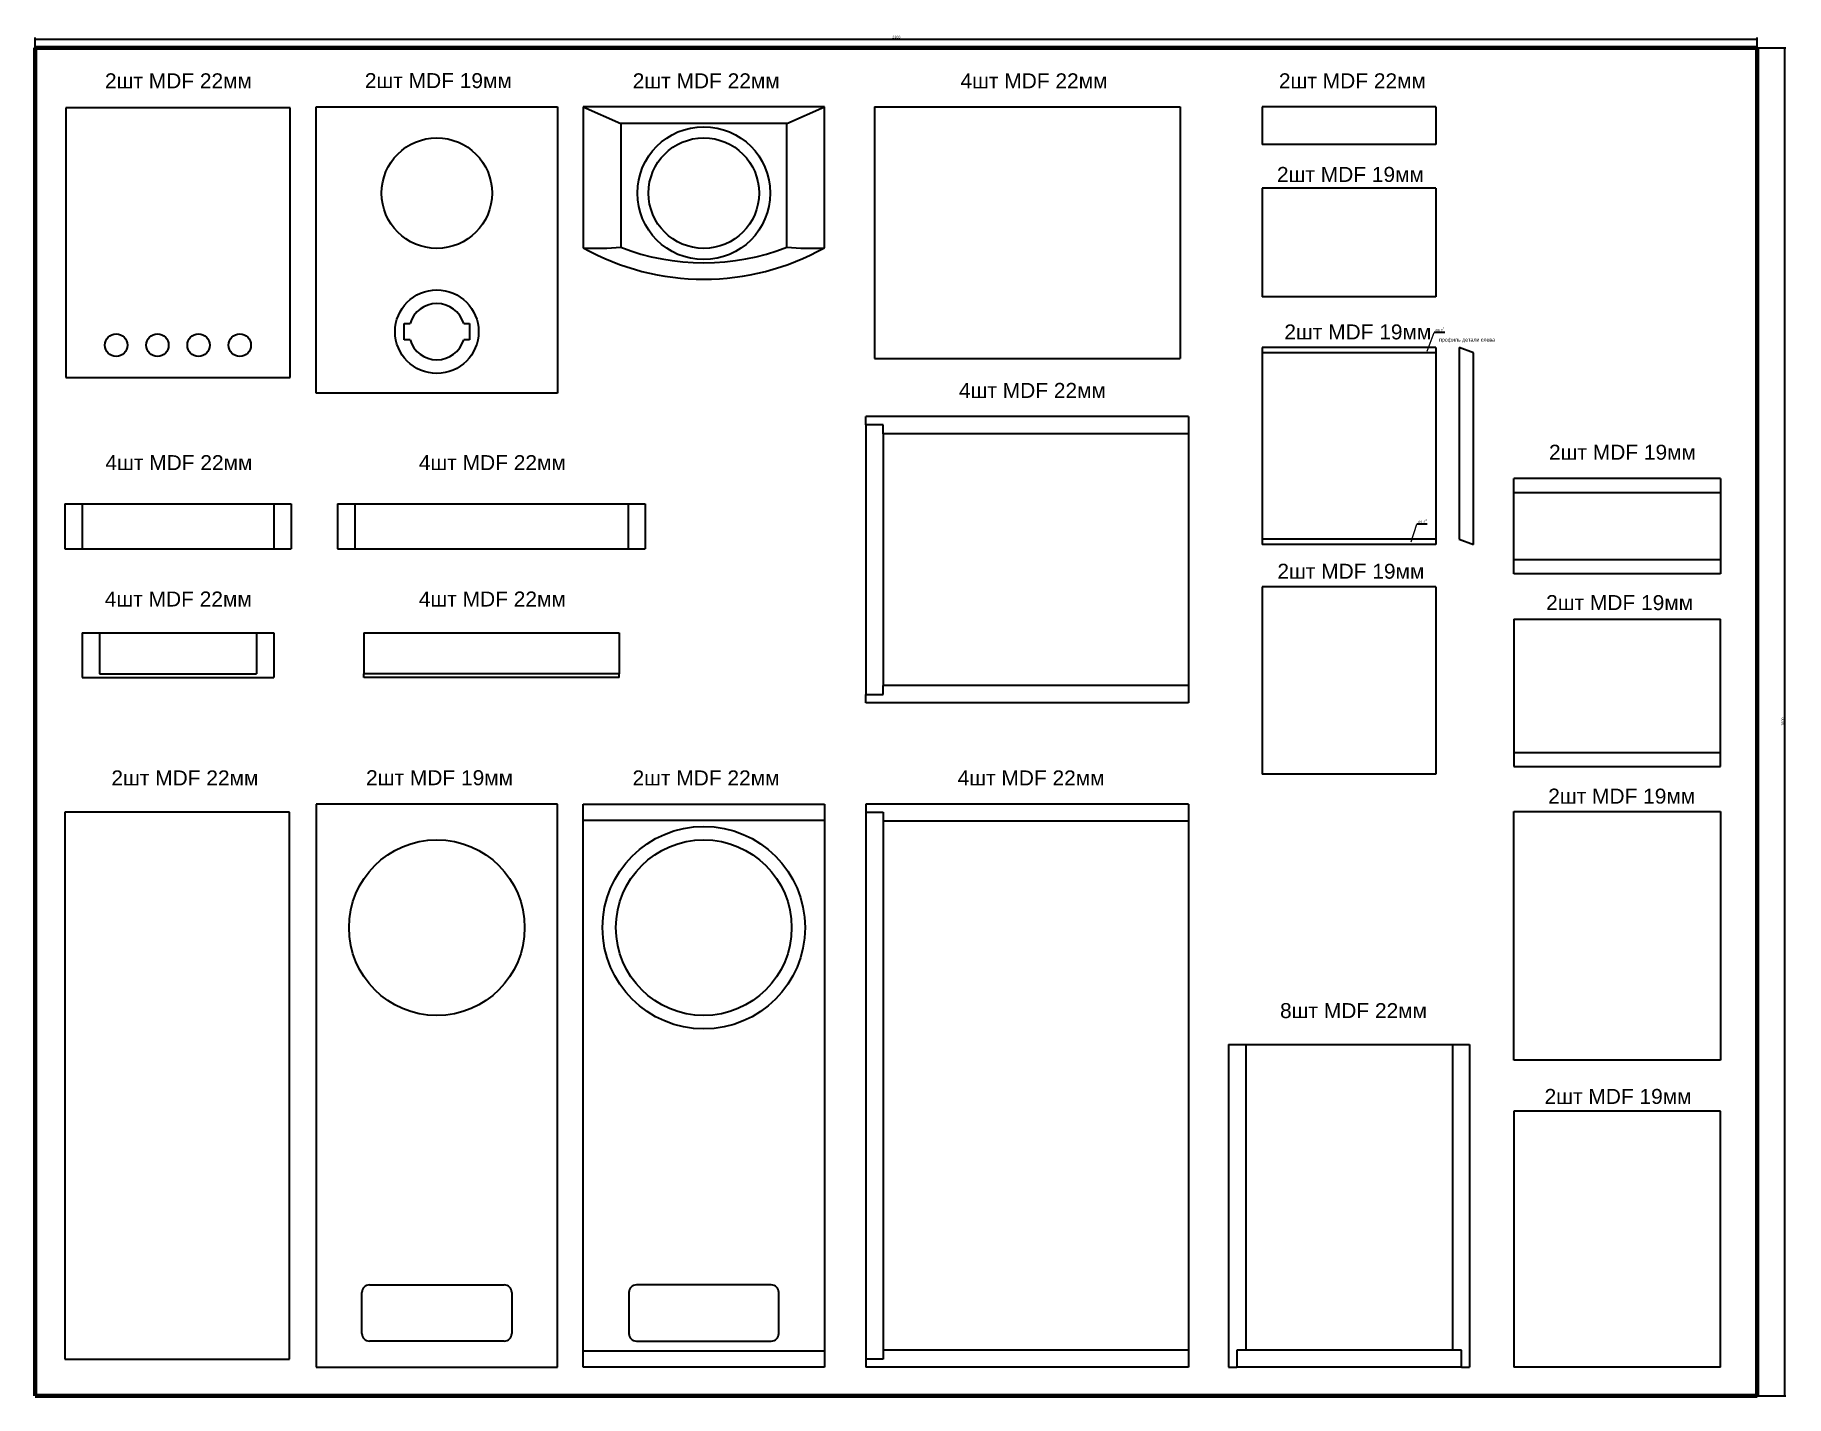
# Model space of a CAD drawing. Header units: millimetres. Extents: x 24 to 2362, y 20 to 1837.
import ezdxf
from ezdxf.lldxf.tags import DXFTag

# ---------------------------------------------------------------- set-up
doc = ezdxf.new("R2010")
doc.units = ezdxf.units.MM
doc.layers.add('1', color=7, linetype='Continuous', true_color=0xffffff)
doc.layers.add('2', color=7, linetype='Continuous', true_color=0xffffff)
doc.styles.add('Arial', font='')
doc.styles.get('Arial').set_extended_font_data('Arial')
tags = doc.linetypes.add('DASHED', pattern=[25.72, 12.86, -12.86]).pattern_tags.tags
tags[6:7] = [DXFTag(74, 4), DXFTag(75, 0), DXFTag(340, '0'), DXFTag(46, 0.0), DXFTag(50, 0.0), DXFTag(44, 0.0), DXFTag(45, 0.0)]
tags[4:5] = [DXFTag(74, 4), DXFTag(75, 0), DXFTag(340, '0'), DXFTag(46, 0.0), DXFTag(50, 0.0), DXFTag(44, 0.0), DXFTag(45, 0.0)]
doc.dimstyles.get("Standard").update_dxf_attribs({"dimtxt": 0.18, "dimasz": 0.18, "dimexe": 0.18, "dimexo": 0.0625, "dimgap": 0.09, "dimtad": 0, "dimtih": 1, "dimtoh": 1, "dimdec": 4, "dimzin": 0, "dimdsep": 46, "dimtxsty": 'Standard', "dimcen": 0.09, "dimadec": 0, "dimazin": 0, "dimtfac": 1, "dimtdec": 4, "dimtofl": 0, "dimtmove": 0, "dimatfit": 3, "dimfxl": 1, "dimtolj": 1, "dimtzin": 0, "dimarcsym": 0})

# ---------------------------------------------------------------- blocks, each defined once
blk = doc.blocks.new('GROUPED_GEOM1')
at = {"layer": '2', "color": 18, "lineweight": 35}
for p in [(1869.423673, 1184.039469), (1883.423673, 1184.039469)]:
    blk.add_line(p, (1869.423673, 1184.039469), dxfattribs=at)
at = {"layer": '2', "color": 18, "linetype": 'Continuous', "lineweight": 35, "insert": (1871.258661, 1185.2025), "char_height": 3.5, "attachment_point": 7, "line_spacing_factor": 1.047437, "style": 'Arial'}
blk.add_mtext('\\fArial|b0|i0;\\W1.0000;69.2{\\A1;\\H.75x;\\So^  ;}', dxfattribs=at)
blk = doc.blocks.new('GROUPED_GEOM2')
at = {"layer": '2', "color": 18, "lineweight": 35}
for p in [(1892.625841, 1440.102827), (1906.625841, 1440.102827)]:
    blk.add_line(p, (1892.625841, 1440.102827), dxfattribs=at)
at = {"layer": '2', "color": 18, "linetype": 'Continuous', "lineweight": 35, "insert": (1894.46083, 1441.265859), "char_height": 3.5, "attachment_point": 7, "line_spacing_factor": 1.047437, "style": 'Arial'}
blk.add_mtext('\\fArial|b0|i0;\\W1.0000;69.2{\\A1;\\H.75x;\\So^  ;}', dxfattribs=at)
blk = doc.blocks.new('_U0')
at = {"layer": '1', "color": 18, "lineweight": 35}
for p, q in [((23.808714, 1820.199005), (23.808714, 1833.843891)), ((23.808714, 1831.843891), (2323.808714, 1831.843891)), ((2323.808714, 1820.199005), (2323.808714, 1833.843891))]:
    blk.add_line(p, q, dxfattribs=at)
at = {"layer": '1', "color": 18}
for points in [[(23.808714, 1831.843891), (27.308711, 1832.781713), (27.308718, 1830.906068)], [(2323.808714, 1831.843891), (2320.308718, 1830.906068), (2320.308711, 1832.781713)]]:
    blk.add_solid(points, dxfattribs=at)
at = {"layer": '1', "color": 18, "linetype": 'Continuous', "lineweight": 13, "insert": (1168.730606, 1832.715256), "char_height": 3.5, "attachment_point": 7, "line_spacing_factor": 1.047437, "style": 'Arial'}
blk.add_mtext('\\fArial|b0|i0;\\W1.0000;2300', dxfattribs=at)
blk = doc.blocks.new('_U1')
at = {"layer": '1', "color": 18, "lineweight": 35}
for p, q in [((2323.808714, 1820.199005), (2362.459832, 1820.199005)), ((2360.459832, 1820.199005), (2360.459832, 20.199005)), ((2323.808714, 20.199005), (2362.459832, 20.199005))]:
    blk.add_line(p, q, dxfattribs=at)
at = {"layer": '1', "color": 18}
for points in [[(2360.459832, 1820.199005), (2361.397654, 1816.699009), (2359.52201, 1816.699002)], [(2360.459832, 20.199005), (2359.52201, 23.699002), (2361.397654, 23.699009)]]:
    blk.add_solid(points, dxfattribs=at)
at = {"layer": '1', "color": 18, "linetype": 'Continuous', "lineweight": 13, "insert": (2359.931467, 915.092897), "char_height": 3.5, "attachment_point": 7, "rotation": 90, "line_spacing_factor": 1.047437, "style": 'Arial'}
blk.add_mtext('\\fArial|b0|i0;\\W1.0000;1800', dxfattribs=at)

msp = doc.modelspace()

# ---------------------------------------------------------------- linework, layer by layer
at = {"layer": '1', "color": 163, "linetype": 'Continuous', "lineweight": 70}
for p, q in [((23.808714, 20.199005), (23.808714, 1820.199005)), ((23.808714, 1820.199005), (2323.808714, 1820.199005)), ((2323.808714, 1820.199005), (2323.808714, 20.199005)), ((2323.808714, 20.199005), (23.808714, 20.199005))]:
    msp.add_line(p, q, dxfattribs=at)
at = {"layer": '1', "color": 18, "linetype": 'Continuous', "lineweight": 35}
for p, q in [((64.775114, 1740.223837), (64.775114, 1380.223837)), ((364.775114, 1740.223837), (64.775114, 1740.223837)), ((364.775114, 1380.223837), (364.775114, 1740.223837)), ((399.498523, 1741.223837), (721.498523, 1741.223837)), ((399.498523, 1359.223837), (399.498523, 1741.223837)), ((721.498523, 1741.223837), (721.498523, 1359.223837)), ((1078.055061, 1741.223837), (756.055061, 1741.223837)), ((756.055061, 1741.223837), (806.055061, 1719.223837)), ((756.055061, 1741.223837), (756.055061, 1553.16308)), ((1028.055061, 1719.223837), (1078.055061, 1741.223837)), ((1078.055061, 1553.16308), (1078.055061, 1741.223837)), ((1145.162451, 1741.223837), (1145.162451, 1405.223837)), ((1145.162451, 1741.223837), (1553.162451, 1741.223837)), ((1553.162451, 1741.223837), (1553.162451, 1405.223837)), ((1662.919429, 1741.223837), (1662.919429, 1691.223837)), ((1894.919429, 1741.223837), (1662.919429, 1741.223837)), ((1894.919429, 1741.223837), (1894.919429, 1691.223837)), ((1028.055061, 1719.223837), (806.055061, 1719.223837)), ((806.055061, 1719.223837), (806.055061, 1553.920861)), ((1028.055061, 1553.920861), (1028.055061, 1719.223837)), ((1894.919429, 1691.223837), (1662.919429, 1691.223837)), ((1662.919429, 1632.723837), (1662.919429, 1487.723837)), ((1894.919429, 1632.723837), (1662.919429, 1632.723837)), ((1894.919429, 1632.723837), (1894.919429, 1487.723837)), ((1894.919429, 1487.723837), (1662.919429, 1487.723837)), ((516.998523, 1430.223837), (516.998523, 1452.223837)), ((516.998523, 1452.223837), (524.64814, 1452.223837)), ((596.348907, 1452.223837), (603.998523, 1452.223837)), ((603.998523, 1452.223837), (603.998523, 1430.223837)), ((524.64814, 1430.223837), (516.998523, 1430.223837)), ((603.998523, 1430.223837), (596.348907, 1430.223837)), ((1145.162451, 1405.223837), (1553.162451, 1405.223837)), ((1662.919429, 1420.049731), (1662.919429, 1164.311584)), ((1894.919429, 1420.049731), (1662.919429, 1420.049731)), ((1894.919429, 1420.049731), (1894.919429, 1164.311584)), ((64.775114, 1380.223837), (364.775114, 1380.223837)), ((721.498523, 1359.223837), (399.498523, 1359.223837)), ((1564.662451, 1327.872882), (1133.662451, 1327.872882)), ((1133.662451, 1316.872882), (1133.662451, 1327.872882)), ((1156.662451, 1316.872882), (1133.662451, 1316.872882)), ((1133.662451, 1316.872882), (1133.662451, 956.872882)), ((1156.662451, 1304.872882), (1156.662451, 1316.872882)), ((1564.662451, 1327.872882), (1564.662451, 1304.872882)), ((1564.662451, 1304.872882), (1156.662451, 1304.872882)), ((1156.662451, 1304.872882), (1156.662451, 968.872882)), ((1564.662451, 1304.872882), (1564.662451, 968.872882)), ((2274.7814, 1245.079351), (1998.7814, 1245.079351)), ((1998.7814, 1226.079351), (1998.7814, 1245.079351)), ((2274.7814, 1245.079351), (2274.7814, 1226.079351)), ((1998.7814, 1136.800131), (1998.7814, 1226.079351)), ((2274.7814, 1226.079351), (1998.7814, 1226.079351)), ((2274.7814, 1226.079351), (2274.7814, 1136.800131)), ((63.775114, 1211.439741), (86.775114, 1211.439741)), ((63.775114, 1211.439741), (63.775114, 1151.439741)), ((86.775114, 1211.439741), (86.775114, 1151.439741)), ((86.775114, 1211.439741), (342.775114, 1211.439741)), ((342.775114, 1211.439741), (365.775114, 1211.439741)), ((342.775114, 1211.439741), (342.775114, 1151.439741)), ((365.775114, 1211.439741), (365.775114, 1151.439741)), ((427.928292, 1211.439741), (450.928292, 1211.439741)), ((427.928292, 1211.439741), (427.928292, 1151.439741)), ((450.928292, 1211.439741), (450.928292, 1151.439741)), ((450.928292, 1211.439741), (815.928292, 1211.439741)), ((815.928292, 1211.439741), (838.928292, 1211.439741)), ((815.928292, 1211.439741), (815.928292, 1151.439741)), ((838.928292, 1211.439741), (838.928292, 1151.439741)), ((63.775114, 1151.439741), (86.775114, 1151.439741)), ((86.775114, 1151.439741), (342.775114, 1151.439741)), ((342.775114, 1151.439741), (365.775114, 1151.439741)), ((427.928292, 1151.439741), (450.928292, 1151.439741)), ((450.928292, 1151.439741), (815.928292, 1151.439741)), ((815.928292, 1151.439741), (838.928292, 1151.439741)), ((1662.919429, 1164.311584), (1662.919429, 1157.077274)), ((1894.919429, 1164.311584), (1662.919429, 1164.311584)), ((1894.919429, 1157.077274), (1662.919429, 1157.077274)), ((1894.919429, 1164.311584), (1894.919429, 1157.077274)), ((1998.7814, 1117.800131), (1998.7814, 1136.800131)), ((2274.7814, 1136.800131), (1998.7814, 1136.800131)), ((2274.7814, 1136.800131), (2274.7814, 1117.800131)), ((1894.919429, 1100.52518), (1662.919429, 1100.52518)), ((1662.919429, 1100.52518), (1662.919429, 850.52518)), ((1894.919429, 1100.52518), (1894.919429, 850.52518)), ((2274.7814, 1117.800131), (1998.7814, 1117.800131)), ((1998.7814, 1057.480023), (1998.7814, 879.480023)), ((1998.7814, 1057.480023), (2274.7814, 1057.480023)), ((2274.7814, 879.480023), (2274.7814, 1057.480023)), ((86.775114, 1039.350568), (109.775114, 1039.350568)), ((86.775114, 1039.350568), (86.775114, 979.350568)), ((109.775114, 1039.350568), (319.775114, 1039.350568)), ((109.775114, 1039.350568), (109.775114, 984.350568)), ((319.775114, 1039.350568), (342.775114, 1039.350568)), ((319.775114, 1039.350568), (319.775114, 984.350568)), ((342.775114, 1039.350568), (342.775114, 979.350568)), ((462.928292, 1039.350568), (803.928292, 1039.350568)), ((462.928292, 1039.350568), (462.928292, 984.350568)), ((803.928292, 1039.350568), (803.928292, 984.350568)), ((109.775114, 984.350568), (319.775114, 984.350568)), ((462.928292, 979.350568), (462.928292, 984.350568)), ((803.928292, 984.350568), (462.928292, 984.350568)), ((803.928292, 979.350568), (803.928292, 984.350568)), ((86.775114, 979.350568), (342.775114, 979.350568)), ((803.928292, 979.350568), (462.928292, 979.350568)), ((1156.662451, 956.872882), (1156.662451, 968.872882)), ((1564.662451, 968.872882), (1156.662451, 968.872882)), ((1564.662451, 968.872882), (1564.662451, 945.872882)), ((1133.662451, 956.872882), (1156.662451, 956.872882)), ((1133.662451, 945.872882), (1133.662451, 956.872882)), ((1564.662451, 945.872882), (1133.662451, 945.872882)), ((1998.7814, 879.480023), (1998.7814, 860.480023)), ((1998.7814, 879.480023), (2274.7814, 879.480023)), ((2274.7814, 860.480023), (2274.7814, 879.480023)), ((1894.919429, 850.52518), (1662.919429, 850.52518)), ((1998.7814, 860.480023), (2274.7814, 860.480023)), ((363.775114, 799.488322), (63.775114, 799.488322)), ((63.775114, 799.488322), (63.775114, 69.488322)), ((363.775114, 69.488322), (363.775114, 799.488322)), ((721.498523, 810.488322), (399.498523, 810.488322)), ((399.498523, 810.488322), (399.498523, 58.488322)), ((721.498523, 58.488322), (721.498523, 810.488322)), ((756.055061, 788.488322), (756.055061, 810.488322)), ((756.055061, 810.488322), (1078.055061, 810.488322)), ((1078.055061, 810.488322), (1078.055061, 788.488322)), ((1133.662451, 810.488322), (1133.662451, 799.488322)), ((1564.662451, 810.488322), (1133.662451, 810.488322)), ((1133.662451, 799.488322), (1133.662451, 69.488322)), ((1133.662451, 799.488322), (1156.662451, 799.488322)), ((1156.662451, 799.488322), (1156.662451, 787.488322)), ((1564.662451, 810.488322), (1564.662451, 787.488322)), ((1998.7814, 800.488322), (2274.7814, 800.488322)), ((1998.7814, 468.488322), (1998.7814, 800.488322)), ((2274.7814, 800.488322), (2274.7814, 468.488322)), ((756.055061, 80.488322), (756.055061, 788.488322)), ((1078.055061, 788.488322), (756.055061, 788.488322)), ((1078.055061, 788.488322), (1078.055061, 80.488322)), ((1564.662451, 787.488322), (1156.662451, 787.488322)), ((1156.662451, 787.488322), (1156.662451, 81.488322)), ((1564.662451, 787.488322), (1564.662451, 81.488322)), ((1617.919429, 489.488322), (1640.919429, 489.488322)), ((1617.919429, 489.488322), (1617.919429, 58.488322)), ((1640.919429, 489.488322), (1640.919429, 81.488322)), ((1640.919429, 489.488322), (1916.919429, 489.488322)), ((1916.919429, 489.488322), (1939.919429, 489.488322)), ((1916.919429, 489.488322), (1916.919429, 81.488322)), ((1939.919429, 489.488322), (1939.919429, 58.488322)), ((2274.7814, 468.488322), (1998.7814, 468.488322)), ((2274.7814, 400.488322), (1998.7814, 400.488322)), ((1998.7814, 400.488322), (1998.7814, 58.488322)), ((2274.7814, 58.488322), (2274.7814, 400.488322)), ((470.498523, 168.488322), (650.498523, 168.488322)), ((1007.055061, 168.488322), (827.055061, 168.488322)), ((460.498523, 103.488322), (460.498523, 158.488322)), ((660.498523, 158.488322), (660.498523, 103.488322)), ((817.055061, 158.488322), (817.055061, 103.488322)), ((1017.055061, 103.488322), (1017.055061, 158.488322)), ((650.498523, 93.488322), (470.498523, 93.488322)), ((756.055061, 58.488322), (756.055061, 80.488322)), ((756.055061, 80.488322), (1078.055061, 80.488322)), ((827.055061, 93.488322), (1007.055061, 93.488322)), ((1078.055061, 80.488322), (1078.055061, 58.488322)), ((1156.662451, 81.488322), (1156.662451, 69.488322)), ((1564.662451, 81.488322), (1156.662451, 81.488322)), ((1564.662451, 81.488322), (1564.662451, 58.488322)), ((1640.919429, 81.488322), (1628.919429, 81.488322)), ((1628.919429, 81.488322), (1628.919429, 58.488322)), ((1916.919429, 81.488322), (1640.919429, 81.488322)), ((1928.919429, 81.488322), (1916.919429, 81.488322)), ((1928.919429, 58.488322), (1928.919429, 81.488322)), ((63.775114, 69.488322), (363.775114, 69.488322)), ((399.498523, 58.488322), (721.498523, 58.488322)), ((1078.055061, 58.488322), (756.055061, 58.488322)), ((1156.662451, 69.488322), (1133.662451, 69.488322)), ((1133.662451, 69.488322), (1133.662451, 58.488322)), ((1564.662451, 58.488322), (1133.662451, 58.488322)), ((1617.919429, 58.488322), (1628.919429, 58.488322)), ((1928.919429, 58.488322), (1628.919429, 58.488322)), ((1928.919429, 58.488322), (1939.919429, 58.488322)), ((2274.7814, 58.488322), (1998.7814, 58.488322))]:
    msp.add_line(p, q, dxfattribs=at)
at = {"layer": '1', "color": 9, "linetype": 'DASHED', "lineweight": 35}
msp.add_line((1894.919429, 1412.815422), (1662.919429, 1412.815422), dxfattribs=at)
at = {"layer": '1', "color": 1, "linetype": 'Continuous', "lineweight": 35}
for p, q in [((1945.158339, 1412.815422), (1926.158339, 1420.049731)), ((1926.158339, 1420.049731), (1926.158339, 1164.311584)), ((1945.158339, 1157.077274), (1945.158339, 1412.815422)), ((1926.158339, 1164.311584), (1945.158339, 1157.077274))]:
    msp.add_line(p, q, dxfattribs=at)
at = {"layer": '1', "color": 18, "linetype": 'Continuous', "lineweight": 35}
for centre, radius in [((917.055061, 1626.223837), 88.7), ((560.498523, 1626.223837), 73.8), ((917.055061, 1626.223837), 73.8), ((560.498523, 1441.223837), 55.75), ((132.275114, 1423.223837), 15), ((187.275114, 1423.223837), 15), ((242.275114, 1423.223837), 15), ((297.275114, 1423.223837), 15), ((917.055061, 645.488322), 135.2), ((560.498523, 645.488322), 117.3), ((917.055061, 645.488322), 117.3)]:
    msp.add_circle(centre, radius, dxfattribs=at)
for centre, radius, start, end in [((917.055061, 1841.223837), 330, 240.798744, 299.201256), ((917.055061, 1841.223837), 308, 248.875875, 291.124125), ((560.498523, 1441.223837), 37.5, 17.057624, 162.942376), ((560.498523, 1441.223837), 37.5, 197.057624, 342.942376), ((470.498523, 158.488322), 10, 90, 180), ((650.498523, 158.488322), 10, 0, 90), ((827.055061, 158.488322), 10, 90, 180), ((1007.055061, 158.488322), 10, 0, 90), ((470.498523, 103.488322), 10, 180, 270), ((650.498523, 103.488322), 10, 270, 360), ((827.055061, 103.488322), 10, 180, 270), ((1007.055061, 103.488322), 10, 270, 0)]:
    msp.add_arc(centre, radius, start, end, dxfattribs=at)
for centre, start_param, end_param in [((775.648315, 1841.223837), 4.6513849513, 4.8071440765), ((1058.461807, 1841.223837), 4.6176338842, 4.7733930095)]:
    msp.add_ellipse(centre, major_axis=(321.378968, 0), ratio=0.897998, start_param=start_param, end_param=end_param, dxfattribs=at)

# ---------------------------------------------------------------- block references
at = {"layer": '2', "color": 18, "linetype": 'Continuous', "lineweight": 35}
for name in ['GROUPED_GEOM2', 'GROUPED_GEOM1']:
    msp.add_blockref(name, (0, 0), dxfattribs=at)

# ---------------------------------------------------------------- texts
at = {"layer": '2', "color": 18, "linetype": 'Continuous', "lineweight": 13, "char_height": 20, "attachment_point": 7, "line_spacing_factor": 1.047437, "style": 'Arial'}
for s, insert in [('\\fArial|b0|i0;\\W1.0000;2шт MDF 22мм', (117.216073, 1766.162132)), ('\\fArial|b0|i0;\\W1.0000;2шт MDF 19мм', (464.353924, 1766.162132)), ('\\fArial|b0|i0;\\W1.0000;2шт MDF 22мм', (822.114503, 1766.162132)), ('\\fArial|b0|i0;\\W1.0000;4шт MDF 22мм', (1259.899626, 1766.162132)), ('\\fArial|b0|i0;\\W1.0000;2шт MDF 22мм', (1685.192644, 1766.16214)), ('\\fArial|b0|i0;\\W1.0000;2шт MDF 19мм', (1682.555633, 1640.916885)), ('\\fArial|b0|i0;\\W1.0000;2шт MDF 19мм', (1692.434556, 1430.621132)), ('\\fArial|b0|i0;\\W1.0000;4шт MDF 22мм', (1257.797535, 1352.811149)), ('\\fArial|b0|i0;\\W1.0000;2шт MDF 19мм', (2045.921502, 1270.017593)), ('\\fArial|b0|i0;\\W1.0000;4шт MDF 22мм', (117.825093, 1256.378044)), ('\\fArial|b0|i0;\\W1.0000;4шт MDF 22мм', (536.45068, 1256.378044)), ('\\fArial|b0|i0;\\W1.0000;2шт MDF 19мм', (1683.150506, 1111.064262)), ('\\fArial|b0|i0;\\W1.0000;4шт MDF 22мм', (117.001027, 1074.288871)), ('\\fArial|b0|i0;\\W1.0000;4шт MDF 22мм', (536.45068, 1074.288871)), ('\\fArial|b0|i0;\\W1.0000;2шт MDF 19мм', (2042.108948, 1069.231292)), ('\\fArial|b0|i0;\\W1.0000;2шт MDF 22мм', (125.798753, 835.426613)), ('\\fArial|b0|i0;\\W1.0000;2шт MDF 19мм', (465.973246, 835.426613)), ('\\fArial|b0|i0;\\W1.0000;2шт MDF 22мм', (821.850879, 835.426613)), ('\\fArial|b0|i0;\\W1.0000;4шт MDF 22мм', (1256.018774, 835.426613)), ('\\fArial|b0|i0;\\W1.0000;2шт MDF 19мм', (2044.913304, 810.830696)), ('\\fArial|b0|i0;\\W1.0000;8шт MDF 22мм', (1686.695861, 524.426613)), ('\\fArial|b0|i0;\\W1.0000;2шт MDF 19мм', (2040.033965, 409.880928))]:
    msp.add_mtext(s, dxfattribs=dict(at, insert=insert))
at = {"layer": '2', "color": 1, "linetype": 'Continuous', "lineweight": 13, "insert": (1899.084455, 1426.481318), "char_height": 5, "attachment_point": 7, "line_spacing_factor": 1.047437, "style": 'Arial'}
msp.add_mtext('\\fArial|b0|i0;\\W1.0000;профиль детали слева', dxfattribs=at)

# ---------------------------------------------------------------- dimensions: what is measured, and where the dimension line sits
at = {"layer": '1', "color": 18, "linetype": 'Continuous', "lineweight": 13}
dim = msp.add_linear_dim(base=(2323.808714, 1831.843891), p1=(23.808714, 1820.199005), p2=(2323.808714, 1820.199005), dimstyle='Standard', override={"dimtxt": 3.5, "dimasz": 3.5, "dimexe": 2, "dimexo": 0, "dimgap": 1.75, "dimtad": 1, "dimtih": 1, "dimtoh": 0, "dimdec": 1, "dimlfac": 1, "dimzin": 8, "dimdsep": 44, "dimlunit": 2, "dimtxsty": 'Arial', "dimsah": 1, "dimse1": 0, "dimse2": 0, "dimsd1": 0, "dimsd2": 0, "dimclrd": 18, "dimclre": 18, "dimclrt": 18, "dimtol": 0, "dimtm": -0.1, "dimtfac": 1, "dimtdec": 2, "dimtofl": 1, "dimtmove": 0, "dimtzin": 8, "dimlwd": 35, "dimlwe": 35}, dxfattribs=at)
dim.commit()
dim.dimension.update_dxf_attribs({"geometry": '_U0', "text_midpoint": (1173.808714, 1831.843891), "dimtype": 160})
dim = msp.add_linear_dim(base=(2360.459832, 20.199005), p1=(2323.808714, 1820.199005), p2=(2323.808714, 20.199005), angle=90, dimstyle='Standard', override={"dimtxt": 3.5, "dimasz": 3.5, "dimexe": 2, "dimexo": 0, "dimgap": 1.75, "dimtad": 1, "dimtih": 0, "dimtoh": 0, "dimdec": 1, "dimlfac": 1, "dimzin": 8, "dimdsep": 44, "dimlunit": 2, "dimtxsty": 'Arial', "dimsah": 1, "dimse1": 0, "dimse2": 0, "dimsd1": 0, "dimsd2": 0, "dimclrd": 18, "dimclre": 18, "dimclrt": 18, "dimtol": 0, "dimtm": -0.1, "dimtfac": 1, "dimtdec": 2, "dimtofl": 1, "dimtmove": 0, "dimtzin": 8, "dimlwd": 35, "dimlwe": 35}, dxfattribs=at)
dim.commit()
dim.dimension.update_dxf_attribs({"geometry": '_U1', "text_midpoint": (2360.459832, 920.199005), "dimtype": 160})

# ---------------------------------------------------------------- leaders
at = {"layer": '2', "color": 18, "linetype": 'Continuous', "lineweight": 35}
for points in [[(1883.070724, 1415.291458), (1892.625841, 1440.102827)], [(1861.978165, 1160.493864), (1869.423673, 1184.039469)]]:
    msp.add_leader(points, dimstyle='Standard', override={"dimasz": 3.5}, dxfattribs=at)

doc.saveas('drawing.dxf')
